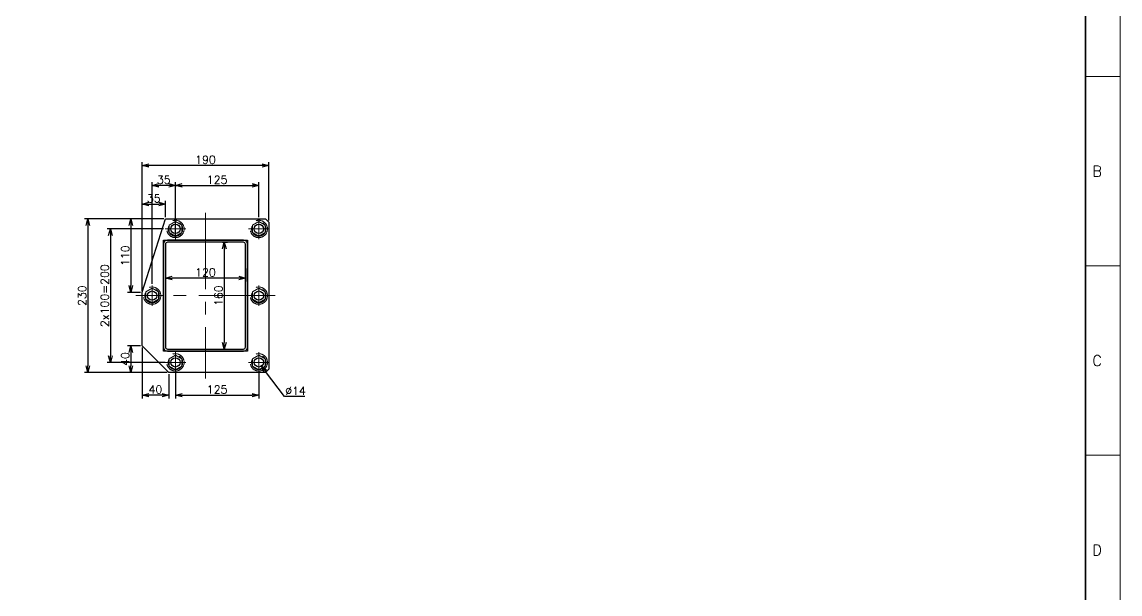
# Model space of a CAD drawing. Header units: millimetres. Extents: x -16130 to 36813, y -8099 to 27484.
# Drawn here: x 20334 to 21981, y 13497 to 14355 of the extents above; entities that cross this region are included whole.
import ezdxf
from ezdxf.enums import TextEntityAlignment as Align

# ---------------------------------------------------------------- set-up
doc = ezdxf.new("R2010")
doc.units = ezdxf.units.MM
doc.header["$LTSCALE"] = 6
doc.header["$PDMODE"] = 99
doc.header["$PDSIZE"] = 1
doc.linetypes.add('CENTER2', pattern=[28.575, 19.05, -3.175, 3.175, -3.175])
doc.linetypes.add('HIDDEN', pattern=[9.525, 6.35, -3.175])
for name, color, linetype, lineweight in [('04_HIDDEN', 2, 'HIDDEN', 13), ('05_CENTER', 4, 'CENTER2', 13), ('08_DIM', 3, 'Continuous', 13), ('90_FRAME', 5, 'Continuous', 35)]:
    doc.layers.add(name, color=color, linetype=linetype, lineweight=lineweight)
doc.layers.add('10_DRAFT', color=8, linetype='Continuous', lineweight=0, plot=False)
doc.layers.add('91_BLANK', color=5, linetype='Continuous', lineweight=0, plot=False)
doc.styles.add('KSS_TXT', font='txt.shx', dxfattribs={"bigfont": 'extfont2.shx'})
doc.styles.add('KSS_TXT_L', font='txt.shx', dxfattribs={"height": 3, "bigfont": 'extfont2.shx'})
doc.dimstyles.new('KSS_DIM', dxfattribs={"dimtxt": 3, "dimasz": 2.5, "dimexe": 1.25, "dimexo": 0.625, "dimtad": 1, "dimdsep": 46, "dimtxsty": 'KSS_TXT', "dimblk": 'OPEN30', "dimcen": 0, "dimazin": 2, "dimtfac": 0.75, "dimtmove": 0, "dimatfit": 3, "dimldrblk": 'OPEN30', "dimfxl": 1, "dimtolj": 1, "dimarcsym": 0})
doc.dimstyles.new('KSS_DIM$3', dxfattribs={"dimtxt": 3, "dimasz": 2.5, "dimexe": 1.25, "dimexo": 0.625, "dimtad": 1, "dimtih": 1, "dimtoh": 1, "dimdsep": 46, "dimtxsty": 'KSS_TXT', "dimblk": 'OPEN30', "dimcen": 0, "dimazin": 2, "dimtfac": 0.75, "dimtofl": 0, "dimtmove": 0, "dimatfit": 3, "dimldrblk": 'OPEN30', "dimfxl": 1, "dimtolj": 1, "dimarcsym": 0})

# ---------------------------------------------------------------- blocks, each defined once
blk = doc.blocks.new('_Open30')
at = {"color": 0, "linetype": 'ByBlock', "lineweight": -2}
for p, q in [((-1, 0.27), (0, 0)), ((0, 0), (-1, -0.27)), ((0, 0), (-1, 0))]:
    blk.add_line(p, q, dxfattribs=at)
blk = doc.blocks.new('*D3963')
at = {"layer": '08_DIM', "color": 0, "lineweight": -2, "transparency": 16777216}
for p, q in [((20529.6, 13962.3), (20529.6, 14114.8)), ((20564.6, 14031), (20564.6, 14114.8)), ((20554.6, 14109.8), (20539.6, 14109.8))]:
    blk.add_line(p, q, dxfattribs=at)
at = {"layer": 'Defpoints', "color": 0, "transparency": 16777216}
for p in [(20529.6, 14109.8), (20564.6, 14028.5), (20529.6, 13959.8)]:
    blk.add_point(p, dxfattribs=at)
at = {"layer": '08_DIM', "color": 0, "lineweight": -2, "transparency": 16777216, "xscale": 10, "yscale": 10, "zscale": 10, "rotation": 180}
blk.add_blockref('_Open30', (20529.6, 14109.8), dxfattribs=at)
at = {"layer": '08_DIM', "color": 0, "lineweight": -2, "transparency": 16777216, "xscale": 10, "yscale": 10, "zscale": 10}
blk.add_blockref('_Open30', (20564.6, 14109.8), dxfattribs=at)
at = {"layer": '08_DIM', "color": 0, "transparency": 16777216, "insert": (20547.1, 14118.3), "char_height": 12, "attachment_point": 5, "style": 'KSS_TXT'}
blk.add_mtext('\\A1;35', dxfattribs=at)
blk = doc.blocks.new('*D3964')
at = {"layer": '08_DIM', "color": 0, "lineweight": -2, "transparency": 16777216}
for p, q in [((20564.6, 14062.3), (20564.6, 14114.8)), ((20689.6, 14062.3), (20689.6, 14114.8)), ((20574.6, 14109.8), (20679.6, 14109.8))]:
    blk.add_line(p, q, dxfattribs=at)
at = {"layer": 'Defpoints', "color": 0, "transparency": 16777216}
for p in [(20689.6, 14109.8), (20564.6, 14059.8), (20689.6, 14059.8)]:
    blk.add_point(p, dxfattribs=at)
at = {"layer": '08_DIM', "color": 0, "lineweight": -2, "transparency": 16777216, "xscale": 10, "yscale": 10, "zscale": 10, "rotation": 180}
blk.add_blockref('_Open30', (20564.6, 14109.8), dxfattribs=at)
at = {"layer": '08_DIM', "color": 0, "lineweight": -2, "transparency": 16777216, "xscale": 10, "yscale": 10, "zscale": 10}
blk.add_blockref('_Open30', (20689.6, 14109.8), dxfattribs=at)
at = {"layer": '08_DIM', "color": 0, "transparency": 16777216, "insert": (20627.1, 14118.3), "char_height": 12, "attachment_point": 5, "style": 'KSS_TXT'}
blk.add_mtext('\\A1;125', dxfattribs=at)
blk = doc.blocks.new('*D3965')
at = {"layer": '08_DIM', "color": 0, "lineweight": -2, "transparency": 16777216}
for p, q in [((20514.6, 13952), (20514.6, 14086.9)), ((20524.6, 14081.9), (20539.6, 14081.9)), ((20549.6, 14062), (20549.6, 14086.9))]:
    blk.add_line(p, q, dxfattribs=at)
at = {"layer": 'Defpoints', "color": 0, "transparency": 16777216}
for p in [(20549.6, 14081.9), (20549.6, 14059.5), (20514.6, 13949.5)]:
    blk.add_point(p, dxfattribs=at)
at = {"layer": '08_DIM', "color": 0, "lineweight": -2, "transparency": 16777216, "xscale": 10, "yscale": 10, "zscale": 10, "rotation": 180}
blk.add_blockref('_Open30', (20514.6, 14081.9), dxfattribs=at)
at = {"layer": '08_DIM', "color": 0, "lineweight": -2, "transparency": 16777216, "xscale": 10, "yscale": 10, "zscale": 10}
blk.add_blockref('_Open30', (20549.6, 14081.9), dxfattribs=at)
at = {"layer": '08_DIM', "color": 0, "transparency": 16777216, "insert": (20532.1, 14090.4), "char_height": 12, "attachment_point": 5, "style": 'KSS_TXT'}
blk.add_mtext('\\A1;35', dxfattribs=at)
blk = doc.blocks.new('*D3976')
at = {"layer": '08_DIM', "color": 0, "lineweight": -2, "transparency": 16777216}
for p, q in [((20514.6, 13952), (20514.6, 14144.7)), ((20694.6, 14139.7), (20524.6, 14139.7)), ((20704.6, 14057), (20704.6, 14144.7))]:
    blk.add_line(p, q, dxfattribs=at)
at = {"layer": 'Defpoints', "color": 0, "transparency": 16777216}
for p in [(20514.6, 14139.7), (20704.6, 14054.5), (20514.6, 13949.5)]:
    blk.add_point(p, dxfattribs=at)
at = {"layer": '08_DIM', "color": 0, "lineweight": -2, "transparency": 16777216, "xscale": 10, "yscale": 10, "zscale": 10, "rotation": 180}
blk.add_blockref('_Open30', (20514.6, 14139.7), dxfattribs=at)
at = {"layer": '08_DIM', "color": 0, "lineweight": -2, "transparency": 16777216, "xscale": 10, "yscale": 10, "zscale": 10}
blk.add_blockref('_Open30', (20704.6, 14139.7), dxfattribs=at)
at = {"layer": '08_DIM', "color": 0, "transparency": 16777216, "insert": (20609.6, 14148.2), "char_height": 12, "attachment_point": 5, "style": 'KSS_TXT'}
blk.add_mtext('\\A1;190', dxfattribs=at)
blk = doc.blocks.new('*D3977')
at = {"layer": '08_DIM', "color": 0, "lineweight": -2, "transparency": 16777216}
for p, q in [((20564.6, 13831.7), (20564.6, 13790.3)), ((20689.6, 13831.7), (20689.6, 13790.3)), ((20574.6, 13795.3), (20679.6, 13795.3))]:
    blk.add_line(p, q, dxfattribs=at)
at = {"layer": 'Defpoints', "color": 0, "transparency": 16777216}
for p in [(20564.6, 13834.2), (20689.6, 13834.2), (20689.6, 13795.3)]:
    blk.add_point(p, dxfattribs=at)
at = {"layer": '08_DIM', "color": 0, "lineweight": -2, "transparency": 16777216, "xscale": 10, "yscale": 10, "zscale": 10, "rotation": 180}
blk.add_blockref('_Open30', (20564.6, 13795.3), dxfattribs=at)
at = {"layer": '08_DIM', "color": 0, "lineweight": -2, "transparency": 16777216, "xscale": 10, "yscale": 10, "zscale": 10}
blk.add_blockref('_Open30', (20689.6, 13795.3), dxfattribs=at)
at = {"layer": '08_DIM', "color": 0, "transparency": 16777216, "insert": (20627.1, 13803.8), "char_height": 12, "attachment_point": 5, "style": 'KSS_TXT'}
blk.add_mtext('\\A1;125', dxfattribs=at)
blk = doc.blocks.new('*D3978')
at = {"layer": '08_DIM', "color": 0, "lineweight": -2, "transparency": 16777216}
for p, q in [((20547.1, 14059.5), (20428.2, 14059.5)), ((20433.2, 14049.5), (20433.2, 13839.5)), ((20552.1, 13829.5), (20428.2, 13829.5))]:
    blk.add_line(p, q, dxfattribs=at)
at = {"layer": 'Defpoints', "color": 0, "transparency": 16777216}
for p in [(20549.6, 14059.5), (20433.2, 13829.5), (20554.6, 13829.5)]:
    blk.add_point(p, dxfattribs=at)
at = {"layer": '08_DIM', "color": 0, "lineweight": -2, "transparency": 16777216, "xscale": 10, "yscale": 10, "zscale": 10}
for p, rotation in [((20433.2, 14059.5), 90), ((20433.2, 13829.5), 270)]:
    blk.add_blockref('_Open30', p, dxfattribs=dict(at, rotation=rotation))
at = {"layer": '08_DIM', "color": 0, "transparency": 16777216, "insert": (20424.7, 13944.5), "char_height": 12, "attachment_point": 5, "rotation": 90, "style": 'KSS_TXT'}
blk.add_mtext('\\A1;230', dxfattribs=at)
blk = doc.blocks.new('*D3979')
at = {"layer": '08_DIM', "color": 0, "lineweight": -2, "transparency": 16777216}
for p, q in [((20546.8, 14044.5), (20462, 14044.5)), ((20467, 14034.5), (20467, 13854.5)), ((20549.1, 13844.5), (20462, 13844.5))]:
    blk.add_line(p, q, dxfattribs=at)
at = {"layer": 'Defpoints', "color": 0, "transparency": 16777216}
for p in [(20549.3, 14044.5), (20467, 13844.5), (20551.6, 13844.5)]:
    blk.add_point(p, dxfattribs=at)
at = {"layer": '08_DIM', "color": 0, "lineweight": -2, "transparency": 16777216, "xscale": 10, "yscale": 10, "zscale": 10}
for p, rotation in [((20467, 14044.5), 90), ((20467, 13844.5), 270)]:
    blk.add_blockref('_Open30', p, dxfattribs=dict(at, rotation=rotation))
at = {"layer": '08_DIM', "color": 0, "transparency": 16777216, "insert": (20458.5, 13944.5), "char_height": 12, "attachment_point": 5, "rotation": 90, "style": 'KSS_TXT'}
blk.add_mtext('\\A1;2x100=200', dxfattribs=at)
blk = doc.blocks.new('*D3988')
at = {"layer": '08_DIM', "color": 0, "lineweight": -2, "transparency": 16777216}
for p, q in [((20635.2, 14024.5), (20642.8, 14024.5)), ((20637.8, 14014.5), (20637.8, 13874.5)), ((20635.2, 13864.5), (20642.8, 13864.5))]:
    blk.add_line(p, q, dxfattribs=at)
at = {"layer": 'Defpoints', "color": 0, "transparency": 16777216}
for p in [(20632.7, 14024.5), (20632.7, 13864.5), (20637.8, 13864.5)]:
    blk.add_point(p, dxfattribs=at)
at = {"layer": '08_DIM', "color": 0, "lineweight": -2, "transparency": 16777216, "xscale": 10, "yscale": 10, "zscale": 10}
for p, rotation in [((20637.8, 14024.5), 90), ((20637.8, 13864.5), 270)]:
    blk.add_blockref('_Open30', p, dxfattribs=dict(at, rotation=rotation))
at = {"layer": '08_DIM', "color": 0, "transparency": 16777216, "insert": (20629.3, 13944.5), "char_height": 12, "attachment_point": 5, "rotation": 90, "style": 'KSS_TXT'}
blk.add_mtext('\\A1;160', dxfattribs=at)
blk = doc.blocks.new('*D3989')
at = {"layer": '08_DIM', "color": 0, "lineweight": -2, "transparency": 16777216}
for p, q in [((20549.6, 13985.1), (20549.6, 13965.9)), ((20669.6, 13985.1), (20669.6, 13965.9)), ((20659.6, 13970.9), (20559.6, 13970.9))]:
    blk.add_line(p, q, dxfattribs=at)
at = {"layer": 'Defpoints', "color": 0, "transparency": 16777216}
for p in [(20549.6, 13987.6), (20669.6, 13987.6), (20549.6, 13970.9)]:
    blk.add_point(p, dxfattribs=at)
at = {"layer": '08_DIM', "color": 0, "lineweight": -2, "transparency": 16777216, "xscale": 10, "yscale": 10, "zscale": 10, "rotation": 180}
blk.add_blockref('_Open30', (20549.6, 13970.9), dxfattribs=at)
at = {"layer": '08_DIM', "color": 0, "lineweight": -2, "transparency": 16777216, "xscale": 10, "yscale": 10, "zscale": 10}
blk.add_blockref('_Open30', (20669.6, 13970.9), dxfattribs=at)
at = {"layer": '08_DIM', "color": 0, "transparency": 16777216, "insert": (20609.6, 13979.4), "char_height": 12, "attachment_point": 5, "style": 'KSS_TXT'}
blk.add_mtext('\\A1;120', dxfattribs=at)
blk = doc.blocks.new('A$C16837431_1_1_1')
at = {"color": 0}
for points in [[(-5, -95), (-115, -60), (-115, 90), (-110, 95)], [(-110, 95), (110, 95), (115, 90), (115, -55), (75, -95), (-5, -95)]]:
    blk.add_lwpolyline(points, dxfattribs=at)
blk.add_lwpolyline([(-83, 63), (83, 63), (83, -63), (-83, -63)], close=True, dxfattribs=at)
for points in [[(-77, -63), (77, -63, 0.414214), (83, -57), (83, 57, 0.414214), (77, 63), (-77, 63, 0.414214), (-83, 57), (-83, -57, 0.414214)], [(-77, -60), (77, -60, 0.414214), (80, -57), (80, 57, 0.414214), (77, 60), (-77, 60, 0.414214), (-80, 57), (-80, -57, 0.414214)]]:
    blk.add_lwpolyline(points, format="xyb", close=True, dxfattribs=at)
for centre in [(-100, 80), (0, 80), (100, 80), (-100, -45), (100, -45), (0, -80)]:
    blk.add_circle(centre, 7, dxfattribs=at)
at = {"layer": '05_CENTER'}
for p, q in [((0, 104.3), (0, -104.3)), ((-100, 90.3), (-100, 69.7)), ((100, 90.3), (100, 69.7)), ((-89.7, 80), (-110.3, 80)), ((10.3, 80), (-10.3, 80)), ((89.7, 80), (110.3, 80)), ((-124, 0), (124, 0)), ((-89.7, -45), (-110.3, -45)), ((-100, -55.3), (-100, -34.7)), ((89.7, -45), (110.3, -45)), ((100, -55.3), (100, -34.7)), ((10.3, -80), (-10.3, -80))]:
    blk.add_line(p, q, dxfattribs=at)
blk = doc.blocks.new('A$C285C78E6_1_1_1_1_1')
at = {"color": 0, "linetype": 'CENTER2'}
for p, q in [((-15.3, 0), (15.3, 0)), ((0, -15.3), (0, 15.3))]:
    blk.add_line(p, q, dxfattribs=at)
at = {"color": 0}
for p, q in [((-11, 0), (-5.5, 9.5)), ((-5.5, -9.5), (-11, 0)), ((-5.5, 9.5), (5.5, 9.5)), ((5.5, 9.5), (11, 0)), ((11, 0), (5.5, -9.5)), ((5.5, -9.5), (-5.5, -9.5))]:
    blk.add_line(p, q, dxfattribs=at)
for radius in [13, 10.8]:
    blk.add_circle((0, 0), radius, dxfattribs=at)
at = {"layer": '10_DRAFT', "style": 'KSS_TXT_L'}
blk.add_text('BT-M12', height=0.3, dxfattribs=at).set_placement((-0.7, -0.5))
blk = doc.blocks.new('*D3990')
at = {"layer": '08_DIM', "color": 0, "lineweight": -2, "transparency": 16777216}
for p, q in [((20728.1, 13793.2), (20699.8, 13830.9)), ((20758.6, 13793.2), (20728.1, 13793.2))]:
    blk.add_line(p, q, dxfattribs=at)
at = {"layer": 'Defpoints', "color": 0, "transparency": 16777216}
for p in [(20685.4, 13850.1), (20693.8, 13838.9)]:
    blk.add_point(p, dxfattribs=at)
at = {"layer": '08_DIM', "color": 0, "lineweight": -2, "transparency": 16777216, "xscale": 10, "yscale": 10, "zscale": 10, "rotation": 126.8409331298242}
blk.add_blockref('_Open30', (20693.8, 13838.9), dxfattribs=at)
at = {"layer": '08_DIM', "color": 0, "transparency": 16777216, "insert": (20744.6, 13801.7), "char_height": 12, "attachment_point": 5, "style": 'KSS_TXT'}
blk.add_mtext('\\A1;%%C14', dxfattribs=at)
blk = doc.blocks.new('*D3991')
at = {"layer": '08_DIM', "color": 0, "lineweight": -2, "transparency": 16777216}
for p, q in [((20547.1, 14059.5), (20492.7, 14059.5)), ((20497.7, 14049.5), (20497.7, 13959.5)), ((20512.1, 13949.5), (20492.7, 13949.5))]:
    blk.add_line(p, q, dxfattribs=at)
at = {"layer": 'Defpoints', "color": 0, "transparency": 16777216}
for p in [(20549.6, 14059.5), (20497.7, 13949.5), (20514.6, 13949.5)]:
    blk.add_point(p, dxfattribs=at)
at = {"layer": '08_DIM', "color": 0, "lineweight": -2, "transparency": 16777216, "xscale": 10, "yscale": 10, "zscale": 10}
for p, rotation in [((20497.7, 14059.5), 90), ((20497.7, 13949.5), 270)]:
    blk.add_blockref('_Open30', p, dxfattribs=dict(at, rotation=rotation))
at = {"layer": '08_DIM', "color": 0, "transparency": 16777216, "insert": (20489.2, 14004.5), "char_height": 12, "attachment_point": 5, "rotation": 90, "style": 'KSS_TXT'}
blk.add_mtext('\\A1;110', dxfattribs=at)
blk = doc.blocks.new('*D3992')
at = {"layer": '08_DIM', "color": 0, "lineweight": -2, "transparency": 16777216}
for p, q in [((20512.1, 13869.5), (20492.7, 13869.5)), ((20497.7, 13859.5), (20497.7, 13839.5)), ((20552.1, 13829.5), (20492.7, 13829.5))]:
    blk.add_line(p, q, dxfattribs=at)
at = {"layer": 'Defpoints', "color": 0, "transparency": 16777216}
for p in [(20514.6, 13869.5), (20497.7, 13829.5), (20554.6, 13829.5)]:
    blk.add_point(p, dxfattribs=at)
at = {"layer": '08_DIM', "color": 0, "lineweight": -2, "transparency": 16777216, "xscale": 10, "yscale": 10, "zscale": 10}
for p, rotation in [((20497.7, 13869.5), 90), ((20497.7, 13829.5), 270)]:
    blk.add_blockref('_Open30', p, dxfattribs=dict(at, rotation=rotation))
at = {"layer": '08_DIM', "color": 0, "transparency": 16777216, "insert": (20489.2, 13849.5), "char_height": 12, "attachment_point": 5, "rotation": 90, "style": 'KSS_TXT'}
blk.add_mtext('\\A1;40', dxfattribs=at)
blk = doc.blocks.new('*D3993')
at = {"layer": '08_DIM', "color": 0, "lineweight": -2, "transparency": 16777216}
for p, q in [((20514.6, 13867), (20514.6, 13790.3)), ((20554.6, 13827), (20554.6, 13790.3)), ((20544.6, 13795.3), (20524.6, 13795.3))]:
    blk.add_line(p, q, dxfattribs=at)
at = {"layer": 'Defpoints', "color": 0, "transparency": 16777216}
for p in [(20514.6, 13869.5), (20554.6, 13829.5), (20514.6, 13795.3)]:
    blk.add_point(p, dxfattribs=at)
at = {"layer": '08_DIM', "color": 0, "lineweight": -2, "transparency": 16777216, "xscale": 10, "yscale": 10, "zscale": 10, "rotation": 180}
blk.add_blockref('_Open30', (20514.6, 13795.3), dxfattribs=at)
at = {"layer": '08_DIM', "color": 0, "lineweight": -2, "transparency": 16777216, "xscale": 10, "yscale": 10, "zscale": 10}
blk.add_blockref('_Open30', (20554.6, 13795.3), dxfattribs=at)
at = {"layer": '08_DIM', "color": 0, "transparency": 16777216, "insert": (20534.6, 13803.8), "char_height": 12, "attachment_point": 5, "style": 'KSS_TXT'}
blk.add_mtext('\\A1;40', dxfattribs=at)

msp = doc.modelspace()

# ---------------------------------------------------------------- linework, layer by layer
at = {"layer": '90_FRAME', "color": 4, "lineweight": 13}
for p, q in [((21981.23241, 14273.12401), (21929.38469, 14273.12401)), ((21981.23241, 13989.13514), (21929.38469, 13989.13514)), ((21981.23241, 13705.14626), (21929.38469, 13705.14626))]:
    msp.add_line(p, q, dxfattribs=at)
at = {"layer": '90_FRAME'}
msp.add_lwpolyline([(18823.81258, 12311.0496), (21929.38469, 12311.0496), (21929.38469, 14531.26518), (18823.81258, 14531.26518)], close=True, dxfattribs=at)
at = {"layer": '91_BLANK'}
msp.add_lwpolyline([(18668.42897, 12259.43369), (21981.23241, 12259.43369), (21981.23241, 14591.11289), (18668.42897, 14591.11289)], close=True, dxfattribs=at)

# ---------------------------------------------------------------- block references
at = {"rotation": 270}
msp.add_blockref('A$C16837431_1_1_1', (20609.61019, 13944.52113), dxfattribs=at)
at = {"layer": '04_HIDDEN', "rotation": 269.9999999825162}
for p in [(20564.61019, 14044.52113), (20689.61019, 14044.52111), (20529.61019, 13944.52113), (20689.61019, 13944.52111), (20564.61019, 13844.52113), (20689.61019, 13844.52111)]:
    msp.add_blockref('A$C285C78E6_1_1_1_1_1', p, dxfattribs=at)

# ---------------------------------------------------------------- texts
at = {"layer": '90_FRAME', "color": 0, "lineweight": 13, "style": 'KSS_TXT'}
for s, p in [('B', (21939.69175, 14131.12958)), ('C', (21939.69175, 13847.1407)), ('D', (21939.69175, 13563.15183))]:
    msp.add_text(s, height=16, dxfattribs=at).set_placement(p, align=Align.MIDDLE_LEFT)

# ---------------------------------------------------------------- dimensions: what is measured, and where the dimension line sits
at = {"layer": '08_DIM'}
for base, p1, p2, picture, middle in [((20514.61019, 14139.67899), (20704.61019, 14054.52111), (20514.61019, 13949.52113), '*D3976', (20609.61019, 14148.17899)), ((20529.61019, 14109.81218), (20564.61019, 14028.45836), (20529.61019, 13959.83265), '*D3963', (20547.11019, 14118.32051)), ((20689.61019, 14109.81218), (20564.61019, 14059.83265), (20689.61019, 14059.83265), '*D3964', (20627.11019, 14118.32051)), ((20549.61019, 14081.90717), (20514.61019, 13949.52113), (20549.61019, 14059.52113), '*D3965', (20532.11019, 14090.4155)), ((20549.61019, 13970.883), (20669.61019, 13987.55985), (20549.61019, 13987.55985), '*D3989', (20609.61019, 13979.383))]:
    dim = msp.add_linear_dim(base=base, p1=p1, p2=p2, dimstyle='KSS_DIM', override={"dimscale": 4}, dxfattribs=at)
    dim.commit()
    dim.dimension.update_dxf_attribs({"geometry": picture, "text_midpoint": middle})
for base, p1, p2, picture, middle in [((20433.22872, 13829.52113), (20549.61019, 14059.52113), (20554.61019, 13829.52113), '*D3978', (20424.72872, 13944.52113)), ((20497.73157, 13949.52113), (20549.61019, 14059.52113), (20514.61019, 13949.52113), '*D3991', (20489.23157, 14004.52113)), ((20637.79645, 13864.52113), (20632.70499, 14024.52113), (20632.70499, 13864.52113), '*D3988', (20629.29645, 13944.52113))]:
    dim = msp.add_linear_dim(base=base, p1=p1, p2=p2, angle=270, dimstyle='KSS_DIM', override={"dimscale": 4}, dxfattribs=at)
    dim.commit()
    dim.dimension.update_dxf_attribs({"geometry": picture, "text_midpoint": middle})
dim = msp.add_linear_dim(base=(20466.99885, 13844.52113), p1=(20549.29868, 14044.52114), p2=(20551.61019, 13844.52113), angle=270, text='2x100=<>', dimstyle='KSS_DIM', override={"dimscale": 4}, dxfattribs=at)
dim.commit()
dim.dimension.update_dxf_attribs({"geometry": '*D3979', "text_midpoint": (20458.49885, 13944.52114)})
at = {"layer": '08_DIM', "color": 1}
dim = msp.add_linear_dim(base=(20497.73157, 13829.52113), p1=(20514.61019, 13869.52113), p2=(20554.61019, 13829.52113), angle=270, dimstyle='KSS_DIM', override={"dimscale": 4}, dxfattribs=at)
dim.commit()
dim.dimension.update_dxf_attribs({"geometry": '*D3992', "text_midpoint": (20489.23157, 13849.52113)})
for base, p1, p2, picture, middle in [((20514.61019, 13795.27865), (20554.61019, 13829.52113), (20514.61019, 13869.52113), '*D3993', (20534.61019, 13803.77865)), ((20689.61019, 13795.27865), (20564.61019, 13834.18009), (20689.61019, 13834.18009), '*D3977', (20627.11019, 13803.78698))]:
    dim = msp.add_linear_dim(base=base, p1=p1, p2=p2, dimstyle='KSS_DIM', override={"dimscale": 4}, dxfattribs=at)
    dim.commit()
    dim.dimension.update_dxf_attribs({"geometry": picture, "text_midpoint": middle})
at = {"layer": '08_DIM'}
dim = msp.add_diameter_dim_2p(p1=(20685.41302, 13850.12327), p2=(20693.80736, 13838.91902), dimstyle='KSS_DIM$3', override={"dimscale": 4, "dimpost": '%%C<>'}, dxfattribs=at)
dim.commit()
dim.dimension.update_dxf_attribs({"geometry": '*D3990', "text_midpoint": (20744.56664, 13793.19183), "dimtype": 163})

doc.saveas('drawing.dxf')
